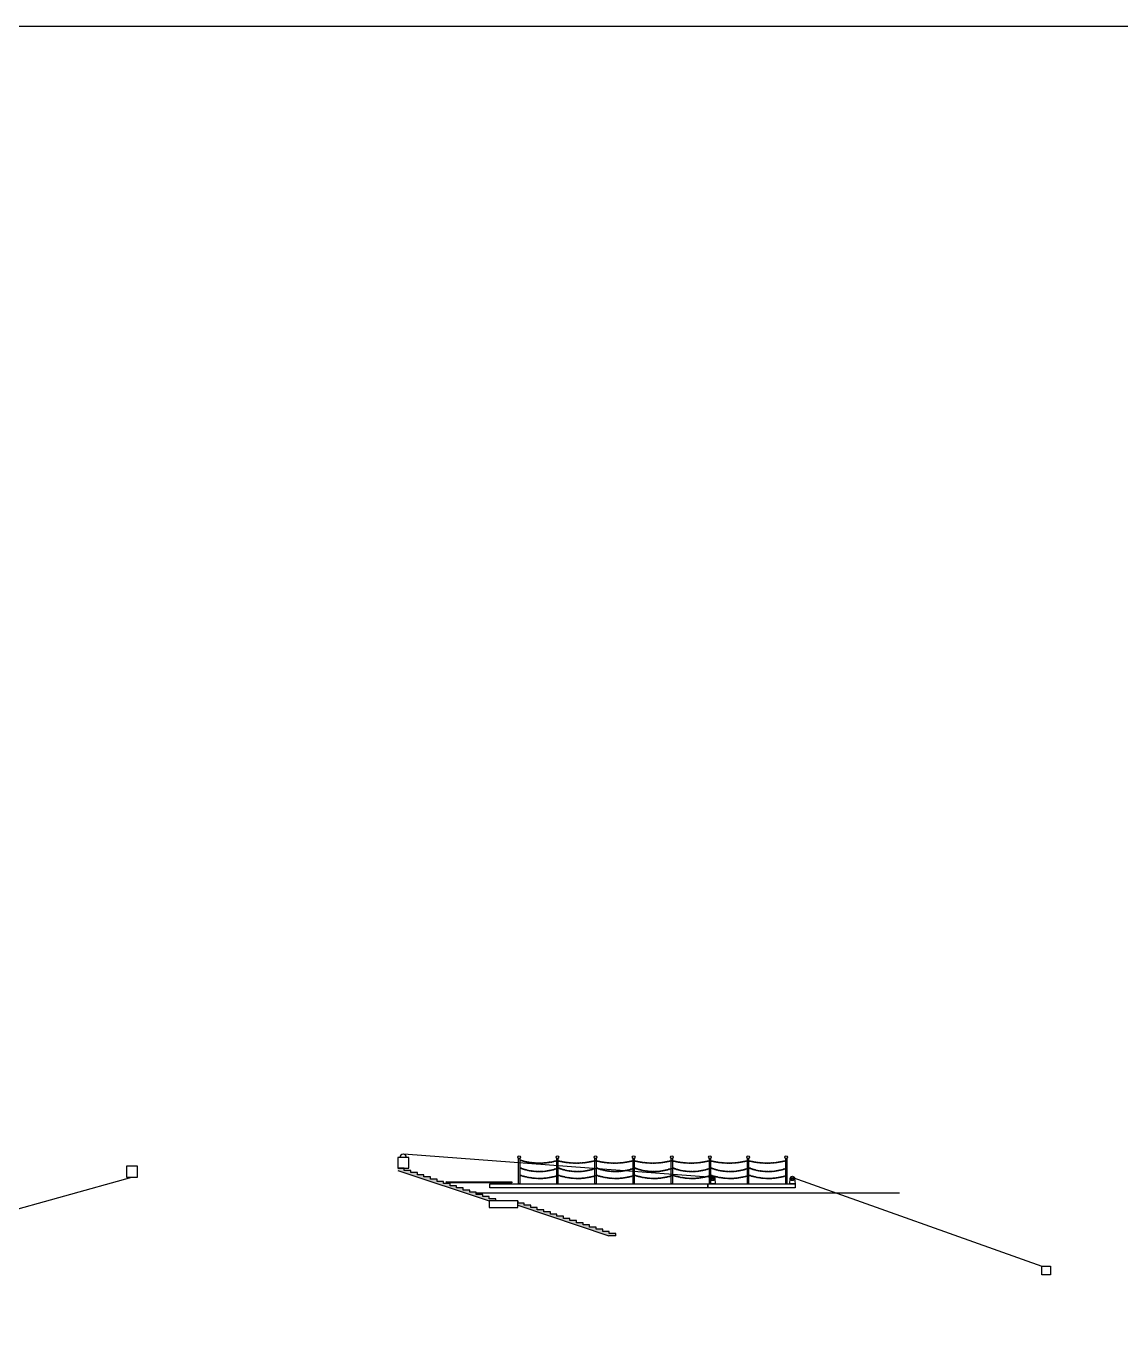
# Model space of a CAD drawing. Header units: millimetres. Extents: x 20612 to 343412, y -116527 to 156976.
# Drawn here: x 142275 to 192496, y -51401 to 8388 of the extents above; entities that cross this region are included whole.
import ezdxf

# ---------------------------------------------------------------- set-up
doc = ezdxf.new("R2010")
doc.units = ezdxf.units.MM
doc.header["$LTSCALE"] = 1000
for name, color, linetype in [('W-bridge approach引桥', 4, 'Continuous'), ('W-MOUNTING固定方式', 5, 'Continuous'), ('W-PLASTIC_RAILINGS塑木栏杆', 6, 'Continuous'), ('W-WOOD_FLOOR木地板', 30, 'Continuous')]:
    doc.layers.add(name, color=color, linetype=linetype)

# ---------------------------------------------------------------- blocks, each defined once
blk = doc.blocks.new('*U254')
blk.add_ellipse((61, 2), major_axis=(32.4, 2.7), ratio=0.48401)
blk = doc.blocks.new('*U255')
at = {"color": 0, "linetype": 'ByBlock', "lineweight": -2, "transparency": 16777216}
for p, rotation in [((164920, -43652), 342.3868018437025), ((164999, -43676), 343.9696232569075), ((165079, -43697), 345.5524446701127), ((165160, -43717), 347.1352660833179), ((165241, -43734), 348.718087496523), ((165322, -43749), 350.3009089097276), ((165404, -43762), 351.8837303229324), ((165486, -43773), 353.4665517361374), ((165568, -43781), 355.0493731493422), ((165651, -43787), 356.6321945625468), ((165733, -43791), 358.2150159757521), ((165816, -43792), 359.7978373889584), ((165899, -43791), 1.380658802161547), ((165982, -43788), 2.963480215366089), ((166064, -43783), 4.546301628570874), ((166147, -43775), 6.129123041775837), ((166229, -43765), 7.711944454981085), ((166311, -43753), 9.294765868186326), ((166392, -43738), 10.87758728139156), ((166473, -43721), 12.46040869459679), ((166554, -43702), 14.043230107802)]:
    blk.add_blockref('*U254', p, dxfattribs=dict(at, rotation=rotation))
blk = doc.blocks.new('*U243')
blk.add_ellipse((61, 2), major_axis=(32.4, 2.7), ratio=0.48401)
blk = doc.blocks.new('*U244')
at = {"color": 0, "linetype": 'ByBlock', "lineweight": -2, "transparency": 16777216}
for p, rotation in [((164920, -44008), 338.1623771704504), ((164998, -44038), 340.134872621933), ((165076, -44064), 342.1073680734157), ((165155, -44088), 344.0798635248986), ((165235, -44110), 346.0523589763813), ((165316, -44128), 348.0248544278639), ((165397, -44144), 349.9973498793468), ((165479, -44157), 351.9698453308294), ((165561, -44167), 353.942340782312), ((165643, -44174), 355.9148362337948), ((165726, -44179), 357.8873316852777), ((165809, -44181), 359.8598271367605), ((165891, -44179), 1.83232258824308), ((165974, -44175), 3.804818039725576), ((166056, -44168), 5.777313491208532), ((166139, -44159), 7.749808942691416), ((166220, -44146), 9.722304394174444), ((166302, -44131), 11.69479984565708), ((166382, -44112), 13.66729529713973), ((166463, -44092), 15.63979074862236), ((166542, -44068), 17.61228620010495)]:
    blk.add_blockref('*U243', p, dxfattribs=dict(at, rotation=rotation))
blk = doc.blocks.new('*U248')
blk.add_ellipse((61, 2), major_axis=(32.4, 2.7), ratio=0.48401)
blk = doc.blocks.new('*U253')
at = {"color": 0, "linetype": 'ByBlock', "lineweight": -2, "transparency": 16777216}
for p, rotation in [((164920, -44343), 340.8325963447396), ((164999, -44369), 342.559895919299), ((165078, -44393), 344.2871954938582), ((165158, -44414), 346.0144950684179), ((165239, -44433), 347.7417946429775), ((165320, -44449), 349.4690942175368), ((165401, -44463), 351.1963937920964), ((165483, -44475), 352.9236933666562), ((165566, -44483), 354.6509929412158), ((165648, -44490), 356.3782925157752), ((165731, -44494), 358.1055920903347), ((165814, -44495), 359.8328916648965), ((165896, -44494), 1.560191239453163), ((165979, -44491), 3.287490814012628), ((166061, -44485), 5.014790388571994), ((166144, -44476), 6.742089963131553), ((166226, -44466), 8.469389537690923), ((166308, -44452), 10.19668911225048), ((166389, -44436), 11.92398868680983), ((166469, -44418), 13.65128826136942), ((166550, -44397), 15.37858783592879)]:
    blk.add_blockref('*U248', p, dxfattribs=dict(at, rotation=rotation))
blk = doc.blocks.new('sdgdfghdrth')
h = blk.add_hatch()
h.set_pattern_fill('AR-CONC', color=256, scale=100)
h.set_pattern_definition([(50, (0, 0), (182.18467, -15.93909), [19.05, -209.55]), (355, (0, 0), (-35.24283, 191.05664), [15.24, -167.64]), (100.451, (15.18, -1.33), (146.9425, 175.11669), [16.19, -178.09]), (46.1842, (0, 50.8), (271.07904, -42.04233), [28.575, -314.325]), (96.6356, (22.6, 47.3), (237.40423, 247.42556), [24.285, -267.135]), (351.184, (0, 50.8), (237.4046, 247.4251), [22.86, -251.46]), (21, (25.4, 38.1), (151.61488, -102.26552), [19.05, -209.55]), (326, (25.4, 38.1), (61.80203, 184.18797), [15.24, -167.64]), (71.4514, (38.03, 29.58), (213.4165, 81.92286), [16.19, -178.09]), (37.5, (0, 0), (3.088603, 84.55504), [0, -165.608, 0, -170.18, 0, -168.275]), (7.5, (0, 0), (66.81966, 100.180575), [0, -97.028, 0, -161.798, 0, -64.135]), (327.5, (-56.64, 0), (135.590595, -5.728744), [0, -63.5, 0, -198.12, 0, -262.89]), (317.5, (-82.04, 0), (148.12918, 25.42649), [0, -82.55, 0, -131.572, 0, -186.69])])
h.paths.add_polyline_path([(141597, -21764), (141297, -21764), (141297, -21664), (140997, -21664), (140997, -21564), (140697, -21564), (140697, -21464), (140397, -21464), (140397, -21364), (140097, -21364), (140097, -21264), (139797, -21264), (139797, -21164), (139497, -21164), (139497, -21264), (143686, -22664), (143997, -22664), (143997, -22564), (143697, -22564), (143697, -22464), (143397, -22464), (143397, -22364), (143097, -22364), (143097, -22264), (142797, -22264), (142797, -22164), (142497, -22164), (142497, -22064), (142197, -22064), (142197, -21964), (141897, -21964), (141897, -21864), (141597, -21864)])
for points in [[(139797, -21264), (139797, -21164), (139497, -21164)], [(139497, -21264), (143686, -22664)], [(140097, -21364), (140097, -21264), (139797, -21264)], [(140397, -21464), (140397, -21364), (140097, -21364)], [(140697, -21564), (140697, -21464), (140397, -21464)], [(140997, -21664), (140997, -21564), (140697, -21564)], [(141297, -21764), (141297, -21664), (140997, -21664)], [(141597, -21864), (141597, -21764), (141297, -21764)], [(141897, -21964), (141897, -21864), (141597, -21864)], [(142197, -22064), (142197, -21964), (141897, -21964)], [(142497, -22164), (142497, -22064), (142197, -22064)], [(142797, -22264), (142797, -22164), (142497, -22164)], [(143097, -22364), (143097, -22264), (142797, -22264)], [(143397, -22464), (143397, -22364), (143097, -22364)], [(143697, -22564), (143697, -22464), (143397, -22464)], [(143997, -22664), (143997, -22564), (143697, -22564)]]:
    blk.add_lwpolyline(points)
blk = doc.blocks.new('*U241')
blk.add_ellipse((61, 2), major_axis=(32.4, 2.7), ratio=0.48401)
blk = doc.blocks.new('*U242')
at = {"color": 0, "linetype": 'ByBlock', "lineweight": -2, "transparency": 16777216}
for p, rotation in [((166670, -43686), 345.8366380346332), ((166751, -43705), 347.2051172902687), ((166832, -43723), 348.5735965459039), ((166913, -43738), 349.9420758015391), ((166995, -43752), 351.3105550571743), ((167076, -43763), 352.6790343128097), ((167159, -43773), 354.047513568445), ((167241, -43780), 355.4159928240804), ((167324, -43786), 356.7844720797161), ((167406, -43790), 358.1529513353514), ((167489, -43791), 359.5214305909872), ((167572, -43791), 0.8899098466216955), ((167655, -43789), 2.25838910225748), ((167737, -43784), 3.626868357892188), ((167820, -43778), 4.995347613527709), ((167902, -43770), 6.363826869163022), ((167984, -43760), 7.732306124798465), ((168066, -43748), 9.100785380434134), ((168148, -43734), 10.46926463606993), ((168229, -43718), 11.83774389170565), ((168310, -43700), 13.20622314734111)]:
    blk.add_blockref('*U241', p, dxfattribs=dict(at, rotation=rotation))
blk = doc.blocks.new('*U249')
blk.add_ellipse((61, 2), major_axis=(32.4, 2.7), ratio=0.48401)
blk = doc.blocks.new('*U250')
at = {"color": 0, "linetype": 'ByBlock', "lineweight": -2, "transparency": 16777216}
for p, rotation in [((166670, -44008), 338.1623771704504), ((166748, -44038), 340.1348726219331), ((166826, -44064), 342.1073680734159), ((166905, -44088), 344.0798635248986), ((166985, -44110), 346.0523589763811), ((167066, -44128), 348.0248544278638), ((167147, -44144), 349.9973498793464), ((167229, -44157), 351.9698453308292), ((167311, -44167), 353.942340782312), ((167393, -44174), 355.9148362337948), ((167476, -44179), 357.8873316852776), ((167559, -44181), 359.8598271367631), ((167641, -44179), 1.832322588242085), ((167724, -44175), 3.804818039724905), ((167806, -44168), 5.777313491207522), ((167889, -44159), 7.749808942690142), ((167970, -44146), 9.722304394172786), ((168052, -44131), 11.69479984565542), ((168132, -44112), 13.66729529713806), ((168213, -44092), 15.6397907486205), ((168292, -44068), 17.61228620010297)]:
    blk.add_blockref('*U249', p, dxfattribs=dict(at, rotation=rotation))
blk = doc.blocks.new('*U238')
blk.add_ellipse((61, 2), major_axis=(32.4, 2.7), ratio=0.48401)
blk = doc.blocks.new('*U240')
at = {"color": 0, "linetype": 'ByBlock', "lineweight": -2, "transparency": 16777216}
for p, rotation in [((166670, -44343), 340.8325963447396), ((166749, -44369), 342.5598959192985), ((166828, -44393), 344.2871954938574), ((166908, -44414), 346.0144950684166), ((166989, -44433), 347.741794642976), ((167070, -44449), 349.4690942175354), ((167151, -44463), 351.1963937920945), ((167233, -44475), 352.9236933666534), ((167316, -44483), 354.6509929412124), ((167398, -44490), 356.3782925157717), ((167481, -44494), 358.1055920903313), ((167564, -44495), 359.8328916648899), ((167646, -44494), 1.560191239449659), ((167729, -44491), 3.287490814008967), ((167811, -44485), 5.014790388568137), ((167894, -44476), 6.742089963127489), ((167976, -44466), 8.469389537686647), ((168058, -44452), 10.19668911224584), ((168139, -44436), 11.923988686805), ((168219, -44418), 13.65128826136394), ((168300, -44397), 15.3785878359231)]:
    blk.add_blockref('*U238', p, dxfattribs=dict(at, rotation=rotation))
blk = doc.blocks.new('*U262')
blk.add_ellipse((61, 2), major_axis=(32.4, 2.7), ratio=0.48401)
blk = doc.blocks.new('*U263')
at = {"color": 0, "linetype": 'ByBlock', "lineweight": -2, "transparency": 16777216}
for p, rotation in [((168420, -43686), 345.8366380346332), ((168501, -43705), 347.2051172902687), ((168582, -43723), 348.5735965459039), ((168663, -43738), 349.9420758015391), ((168745, -43752), 351.3105550571743), ((168826, -43763), 352.6790343128097), ((168909, -43773), 354.047513568445), ((168991, -43780), 355.4159928240804), ((169074, -43786), 356.7844720797161), ((169156, -43790), 358.1529513353514), ((169239, -43791), 359.5214305909872), ((169322, -43791), 0.8899098466216955), ((169405, -43789), 2.25838910225748), ((169487, -43784), 3.626868357892188), ((169570, -43778), 4.995347613527709), ((169652, -43770), 6.363826869163022), ((169734, -43760), 7.732306124798465), ((169816, -43748), 9.100785380434134), ((169898, -43734), 10.46926463606993), ((169979, -43718), 11.83774389170565), ((170060, -43700), 13.20622314734111)]:
    blk.add_blockref('*U262', p, dxfattribs=dict(at, rotation=rotation))
blk = doc.blocks.new('*U258')
blk.add_ellipse((61, 2), major_axis=(32.4, 2.7), ratio=0.48401)
blk = doc.blocks.new('*U259')
at = {"color": 0, "linetype": 'ByBlock', "lineweight": -2, "transparency": 16777216}
for p, rotation in [((168420, -44008), 338.1623771704504), ((168498, -44038), 340.1348726219331), ((168576, -44064), 342.1073680734159), ((168655, -44088), 344.0798635248986), ((168735, -44110), 346.0523589763811), ((168816, -44128), 348.0248544278638), ((168897, -44144), 349.9973498793464), ((168979, -44157), 351.9698453308292), ((169061, -44167), 353.942340782312), ((169143, -44174), 355.9148362337948), ((169226, -44179), 357.8873316852776), ((169309, -44181), 359.8598271367631), ((169391, -44179), 1.832322588242085), ((169474, -44175), 3.804818039724905), ((169556, -44168), 5.777313491207522), ((169639, -44159), 7.749808942690142), ((169720, -44146), 9.722304394172786), ((169802, -44131), 11.69479984565542), ((169882, -44112), 13.66729529713806), ((169963, -44092), 15.6397907486205), ((170042, -44068), 17.61228620010297)]:
    blk.add_blockref('*U258', p, dxfattribs=dict(at, rotation=rotation))
blk = doc.blocks.new('*U260')
blk.add_ellipse((61, 2), major_axis=(32.4, 2.7), ratio=0.48401)
blk = doc.blocks.new('*U261')
at = {"color": 0, "linetype": 'ByBlock', "lineweight": -2, "transparency": 16777216}
for p, rotation in [((168420, -44343), 340.8325963447396), ((168499, -44369), 342.5598959192985), ((168578, -44393), 344.2871954938574), ((168658, -44414), 346.0144950684166), ((168739, -44433), 347.741794642976), ((168820, -44449), 349.4690942175354), ((168901, -44463), 351.1963937920945), ((168983, -44475), 352.9236933666534), ((169066, -44483), 354.6509929412124), ((169148, -44490), 356.3782925157717), ((169231, -44494), 358.1055920903313), ((169314, -44495), 359.8328916648899), ((169396, -44494), 1.560191239449659), ((169479, -44491), 3.287490814008967), ((169561, -44485), 5.014790388568137), ((169644, -44476), 6.742089963127489), ((169726, -44466), 8.469389537686647), ((169808, -44452), 10.19668911224584), ((169889, -44436), 11.923988686805), ((169969, -44418), 13.65128826136394), ((170050, -44397), 15.3785878359231)]:
    blk.add_blockref('*U260', p, dxfattribs=dict(at, rotation=rotation))
blk = doc.blocks.new('*U267')
blk.add_ellipse((61, 2), major_axis=(32.4, 2.7), ratio=0.48401)
blk = doc.blocks.new('*U268')
at = {"color": 0, "linetype": 'ByBlock', "lineweight": -2, "transparency": 16777216}
for p, rotation in [((170170, -43686), 345.8366380346332), ((170251, -43705), 347.2051172902687), ((170332, -43723), 348.5735965459039), ((170413, -43738), 349.9420758015391), ((170495, -43752), 351.3105550571743), ((170576, -43763), 352.6790343128097), ((170659, -43773), 354.047513568445), ((170741, -43780), 355.4159928240804), ((170824, -43786), 356.7844720797161), ((170906, -43790), 358.1529513353514), ((170989, -43791), 359.5214305909872), ((171072, -43791), 0.8899098466216955), ((171155, -43789), 2.25838910225748), ((171237, -43784), 3.626868357892188), ((171320, -43778), 4.995347613527709), ((171402, -43770), 6.363826869163022), ((171484, -43760), 7.732306124798465), ((171566, -43748), 9.100785380434134), ((171648, -43734), 10.46926463606993), ((171729, -43718), 11.83774389170565), ((171810, -43700), 13.20622314734111)]:
    blk.add_blockref('*U267', p, dxfattribs=dict(at, rotation=rotation))
blk = doc.blocks.new('*U245')
blk.add_ellipse((61, 2), major_axis=(32.4, 2.7), ratio=0.48401)
blk = doc.blocks.new('*U246')
at = {"color": 0, "linetype": 'ByBlock', "lineweight": -2, "transparency": 16777216}
for p, rotation in [((170170, -44008), 338.1623771704504), ((170248, -44038), 340.1348726219331), ((170326, -44064), 342.1073680734159), ((170405, -44088), 344.0798635248986), ((170485, -44110), 346.0523589763811), ((170566, -44128), 348.0248544278638), ((170647, -44144), 349.9973498793464), ((170729, -44157), 351.9698453308292), ((170811, -44167), 353.942340782312), ((170893, -44174), 355.9148362337948), ((170976, -44179), 357.8873316852776), ((171059, -44181), 359.8598271367631), ((171141, -44179), 1.832322588242085), ((171224, -44175), 3.804818039724905), ((171306, -44168), 5.777313491207522), ((171389, -44159), 7.749808942690142), ((171470, -44146), 9.722304394172786), ((171552, -44131), 11.69479984565542), ((171632, -44112), 13.66729529713806), ((171713, -44092), 15.6397907486205), ((171792, -44068), 17.61228620010297)]:
    blk.add_blockref('*U245', p, dxfattribs=dict(at, rotation=rotation))
blk = doc.blocks.new('*U247')
blk.add_ellipse((61, 2), major_axis=(32.4, 2.7), ratio=0.48401)
blk = doc.blocks.new('*U266')
at = {"color": 0, "linetype": 'ByBlock', "lineweight": -2, "transparency": 16777216}
for p, rotation in [((170170, -44343), 340.8325963447396), ((170249, -44369), 342.5598959192985), ((170328, -44393), 344.2871954938574), ((170408, -44414), 346.0144950684166), ((170489, -44433), 347.741794642976), ((170570, -44449), 349.4690942175354), ((170651, -44463), 351.1963937920945), ((170733, -44475), 352.9236933666534), ((170816, -44483), 354.6509929412124), ((170898, -44490), 356.3782925157717), ((170981, -44494), 358.1055920903313), ((171064, -44495), 359.8328916648899), ((171146, -44494), 1.560191239449659), ((171229, -44491), 3.287490814008967), ((171311, -44485), 5.014790388568137), ((171394, -44476), 6.742089963127489), ((171476, -44466), 8.469389537686647), ((171558, -44452), 10.19668911224584), ((171639, -44436), 11.923988686805), ((171719, -44418), 13.65128826136394), ((171800, -44397), 15.3785878359231)]:
    blk.add_blockref('*U247', p, dxfattribs=dict(at, rotation=rotation))
blk = doc.blocks.new('*U256')
blk.add_ellipse((61, 2), major_axis=(32.4, 2.7), ratio=0.48401)
blk = doc.blocks.new('*U257')
at = {"color": 0, "linetype": 'ByBlock', "lineweight": -2, "transparency": 16777216}
for p, rotation in [((171920, -43686), 345.8366380346332), ((172001, -43705), 347.2051172902687), ((172082, -43723), 348.5735965459039), ((172163, -43738), 349.9420758015391), ((172245, -43752), 351.3105550571743), ((172326, -43763), 352.6790343128097), ((172409, -43773), 354.047513568445), ((172491, -43780), 355.4159928240804), ((172574, -43786), 356.7844720797161), ((172656, -43790), 358.1529513353514), ((172739, -43791), 359.5214305909872), ((172822, -43791), 0.8899098466216955), ((172905, -43789), 2.25838910225748), ((172987, -43784), 3.626868357892188), ((173070, -43778), 4.995347613527709), ((173152, -43770), 6.363826869163022), ((173234, -43760), 7.732306124798465), ((173316, -43748), 9.100785380434134), ((173398, -43734), 10.46926463606993), ((173479, -43718), 11.83774389170565), ((173560, -43700), 13.20622314734111)]:
    blk.add_blockref('*U256', p, dxfattribs=dict(at, rotation=rotation))
blk = doc.blocks.new('*U269')
blk.add_ellipse((61, 2), major_axis=(32.4, 2.7), ratio=0.48401)
blk = doc.blocks.new('*U270')
at = {"color": 0, "linetype": 'ByBlock', "lineweight": -2, "transparency": 16777216}
for p, rotation in [((171920, -44008), 338.1623771704504), ((171998, -44038), 340.1348726219331), ((172076, -44064), 342.1073680734159), ((172155, -44088), 344.0798635248986), ((172235, -44110), 346.0523589763811), ((172316, -44128), 348.0248544278638), ((172397, -44144), 349.9973498793464), ((172479, -44157), 351.9698453308292), ((172561, -44167), 353.942340782312), ((172643, -44174), 355.9148362337948), ((172726, -44179), 357.8873316852776), ((172809, -44181), 359.8598271367631), ((172891, -44179), 1.832322588242085), ((172974, -44175), 3.804818039724905), ((173056, -44168), 5.777313491207522), ((173139, -44159), 7.749808942690142), ((173220, -44146), 9.722304394172786), ((173302, -44131), 11.69479984565542), ((173382, -44112), 13.66729529713806), ((173463, -44092), 15.6397907486205), ((173542, -44068), 17.61228620010297)]:
    blk.add_blockref('*U269', p, dxfattribs=dict(at, rotation=rotation))
blk = doc.blocks.new('*U271')
blk.add_ellipse((61, 2), major_axis=(32.4, 2.7), ratio=0.48401)
blk = doc.blocks.new('*U272')
at = {"color": 0, "linetype": 'ByBlock', "lineweight": -2, "transparency": 16777216}
for p, rotation in [((171920, -44343), 340.8325963447396), ((171999, -44369), 342.5598959192985), ((172078, -44393), 344.2871954938574), ((172158, -44414), 346.0144950684166), ((172239, -44433), 347.741794642976), ((172320, -44449), 349.4690942175354), ((172401, -44463), 351.1963937920945), ((172483, -44475), 352.9236933666534), ((172566, -44483), 354.6509929412124), ((172648, -44490), 356.3782925157717), ((172731, -44494), 358.1055920903313), ((172814, -44495), 359.8328916648899), ((172896, -44494), 1.560191239449659), ((172979, -44491), 3.287490814008967), ((173061, -44485), 5.014790388568137), ((173144, -44476), 6.742089963127489), ((173226, -44466), 8.469389537686647), ((173308, -44452), 10.19668911224584), ((173389, -44436), 11.923988686805), ((173469, -44418), 13.65128826136394), ((173550, -44397), 15.3785878359231)]:
    blk.add_blockref('*U271', p, dxfattribs=dict(at, rotation=rotation))
blk = doc.blocks.new('*U264')
blk.add_ellipse((61, 2), major_axis=(32.4, 2.7), ratio=0.48401)
blk = doc.blocks.new('*U265')
at = {"color": 0, "linetype": 'ByBlock', "lineweight": -2, "transparency": 16777216}
for p, rotation in [((173670, -43686), 345.8366380346332), ((173751, -43705), 347.2051172902687), ((173832, -43723), 348.5735965459039), ((173913, -43738), 349.9420758015391), ((173995, -43752), 351.3105550571743), ((174076, -43763), 352.6790343128097), ((174159, -43773), 354.047513568445), ((174241, -43780), 355.4159928240804), ((174324, -43786), 356.7844720797161), ((174406, -43790), 358.1529513353514), ((174489, -43791), 359.5214305909872), ((174572, -43791), 0.8899098466216955), ((174655, -43789), 2.25838910225748), ((174737, -43784), 3.626868357892188), ((174820, -43778), 4.995347613527709), ((174902, -43770), 6.363826869163022), ((174984, -43760), 7.732306124798465), ((175066, -43748), 9.100785380434134), ((175148, -43734), 10.46926463606993), ((175229, -43718), 11.83774389170565), ((175310, -43700), 13.20622314734111)]:
    blk.add_blockref('*U264', p, dxfattribs=dict(at, rotation=rotation))
blk = doc.blocks.new('*U281')
blk.add_ellipse((61, 2), major_axis=(32.4, 2.7), ratio=0.48401)
blk = doc.blocks.new('*U282')
at = {"color": 0, "linetype": 'ByBlock', "lineweight": -2, "transparency": 16777216}
for p, rotation in [((173670, -44008), 338.1623771704504), ((173748, -44038), 340.1348726219331), ((173826, -44064), 342.1073680734159), ((173905, -44088), 344.0798635248986), ((173985, -44110), 346.0523589763811), ((174066, -44128), 348.0248544278638), ((174147, -44144), 349.9973498793464), ((174229, -44157), 351.9698453308292), ((174311, -44167), 353.942340782312), ((174393, -44174), 355.9148362337948), ((174476, -44179), 357.8873316852776), ((174559, -44181), 359.8598271367631), ((174641, -44179), 1.832322588242085), ((174724, -44175), 3.804818039724905), ((174806, -44168), 5.777313491207522), ((174889, -44159), 7.749808942690142), ((174970, -44146), 9.722304394172786), ((175052, -44131), 11.69479984565542), ((175132, -44112), 13.66729529713806), ((175213, -44092), 15.6397907486205), ((175292, -44068), 17.61228620010297)]:
    blk.add_blockref('*U281', p, dxfattribs=dict(at, rotation=rotation))
blk = doc.blocks.new('*U279')
blk.add_ellipse((61, 2), major_axis=(32.4, 2.7), ratio=0.48401)
blk = doc.blocks.new('*U280')
at = {"color": 0, "linetype": 'ByBlock', "lineweight": -2, "transparency": 16777216}
for p, rotation in [((173670, -44343), 340.8325963447396), ((173749, -44369), 342.5598959192985), ((173828, -44393), 344.2871954938574), ((173908, -44414), 346.0144950684166), ((173989, -44433), 347.741794642976), ((174070, -44449), 349.4690942175354), ((174151, -44463), 351.1963937920945), ((174233, -44475), 352.9236933666534), ((174316, -44483), 354.6509929412124), ((174398, -44490), 356.3782925157717), ((174481, -44494), 358.1055920903313), ((174564, -44495), 359.8328916648899), ((174646, -44494), 1.560191239449659), ((174729, -44491), 3.287490814008967), ((174811, -44485), 5.014790388568137), ((174894, -44476), 6.742089963127489), ((174976, -44466), 8.469389537686647), ((175058, -44452), 10.19668911224584), ((175139, -44436), 11.923988686805), ((175219, -44418), 13.65128826136394), ((175300, -44397), 15.3785878359231)]:
    blk.add_blockref('*U279', p, dxfattribs=dict(at, rotation=rotation))
blk = doc.blocks.new('*U275')
blk.add_ellipse((61, 2), major_axis=(32.4, 2.7), ratio=0.48401)
blk = doc.blocks.new('*U276')
at = {"color": 0, "linetype": 'ByBlock', "lineweight": -2, "transparency": 16777216}
for p, rotation in [((175420, -43686), 345.8366380346332), ((175501, -43705), 347.2051172902687), ((175582, -43723), 348.5735965459039), ((175663, -43738), 349.9420758015391), ((175745, -43752), 351.3105550571743), ((175826, -43763), 352.6790343128097), ((175909, -43773), 354.047513568445), ((175991, -43780), 355.4159928240804), ((176074, -43786), 356.7844720797161), ((176156, -43790), 358.1529513353514), ((176239, -43791), 359.5214305909872), ((176322, -43791), 0.8899098466216955), ((176405, -43789), 2.25838910225748), ((176487, -43784), 3.626868357892188), ((176570, -43778), 4.995347613527709), ((176652, -43770), 6.363826869163022), ((176734, -43760), 7.732306124798465), ((176816, -43748), 9.100785380434134), ((176898, -43734), 10.46926463606993), ((176979, -43718), 11.83774389170565), ((177060, -43700), 13.20622314734111)]:
    blk.add_blockref('*U275', p, dxfattribs=dict(at, rotation=rotation))
blk = doc.blocks.new('*U277')
blk.add_ellipse((61, 2), major_axis=(32.4, 2.7), ratio=0.48401)
blk = doc.blocks.new('*U278')
at = {"color": 0, "linetype": 'ByBlock', "lineweight": -2, "transparency": 16777216}
for p, rotation in [((175420, -44008), 338.1623771704504), ((175498, -44038), 340.1348726219331), ((175576, -44064), 342.1073680734159), ((175655, -44088), 344.0798635248986), ((175735, -44110), 346.0523589763811), ((175816, -44128), 348.0248544278638), ((175897, -44144), 349.9973498793464), ((175979, -44157), 351.9698453308292), ((176061, -44167), 353.942340782312), ((176143, -44174), 355.9148362337948), ((176226, -44179), 357.8873316852776), ((176309, -44181), 359.8598271367631), ((176391, -44179), 1.832322588242085), ((176474, -44175), 3.804818039724905), ((176556, -44168), 5.777313491207522), ((176639, -44159), 7.749808942690142), ((176720, -44146), 9.722304394172786), ((176802, -44131), 11.69479984565542), ((176882, -44112), 13.66729529713806), ((176963, -44092), 15.6397907486205), ((177042, -44068), 17.61228620010297)]:
    blk.add_blockref('*U277', p, dxfattribs=dict(at, rotation=rotation))
blk = doc.blocks.new('*U273')
blk.add_ellipse((61, 2), major_axis=(32.4, 2.7), ratio=0.48401)
blk = doc.blocks.new('*U274')
at = {"color": 0, "linetype": 'ByBlock', "lineweight": -2, "transparency": 16777216}
for p, rotation in [((175420, -44343), 340.8325963447396), ((175499, -44369), 342.5598959192985), ((175578, -44393), 344.2871954938574), ((175658, -44414), 346.0144950684166), ((175739, -44433), 347.741794642976), ((175820, -44449), 349.4690942175354), ((175901, -44463), 351.1963937920945), ((175983, -44475), 352.9236933666534), ((176066, -44483), 354.6509929412124), ((176148, -44490), 356.3782925157717), ((176231, -44494), 358.1055920903313), ((176314, -44495), 359.8328916648899), ((176396, -44494), 1.560191239449659), ((176479, -44491), 3.287490814008967), ((176561, -44485), 5.014790388568137), ((176644, -44476), 6.742089963127489), ((176726, -44466), 8.469389537686647), ((176808, -44452), 10.19668911224584), ((176889, -44436), 11.923988686805), ((176969, -44418), 13.65128826136394), ((177050, -44397), 15.3785878359231)]:
    blk.add_blockref('*U273', p, dxfattribs=dict(at, rotation=rotation))

msp = doc.modelspace()

# ---------------------------------------------------------------- linework, layer by layer
msp.add_line((134183.3, -48042.3), (147129.1, -44433.1))
for points in [[(56871.2, 8388), (343411.7, 8388), (343411.7, -116527.4), (56871.2, -116527.4)], [(159325, -44027.6), (159825, -44027.6), (159825, -43527.6), (159325, -43527.6)], [(146879.1, -44433.1), (147379.1, -44433.1), (147379.1, -43933.1), (146879.1, -43933.1)], [(164825, -45527.6), (163513.9, -45527.6), (163513.9, -45827.6), (164825, -45827.6)]]:
    msp.add_lwpolyline(points, close=True)
for points in [[(164920.2, -43651.6, 0.1448685), (166620.2, -43685, 1.1701056)], [(164920.2, -44008.1, 0.1827266), (166620.2, -44041.5, 1.1701056)], [(166670.2, -43686.1, 0.1245552), (168370.2, -43685, 1.1701056)], [(166670.2, -44008.1, 0.1827266), (168370.2, -44041.5, 1.1701056)], [(168420.2, -43686.1, 0.1245552), (170120.2, -43685, 1.1701056)], [(168420.2, -44008.1, 0.1827266), (170120.2, -44041.5, 1.1701056)], [(170170.2, -43686.1, 0.1245552), (171870.2, -43685, 1.1701056)], [(170170.2, -44008.1, 0.1827266), (171870.2, -44041.5, 1.1701056)], [(171920.2, -43686.1, 0.1245552), (173620.2, -43685, 1.1701056)], [(171920.2, -44008.1, 0.1827266), (173620.2, -44041.5, 1.1701056)], [(173670.2, -43686.1, 0.1245552), (175370.2, -43685, 1.1701056)], [(173670.2, -44008.1, 0.1827266), (175370.2, -44041.5, 1.1701056)], [(175420.2, -43686.1, 0.1245552), (177120.2, -43685, 1.1701056)], [(175420.2, -44008.1, 0.1827266), (177120.2, -44041.5, 1.1701056)], [(164920.2, -44343.3, 0.1587442), (166620.2, -44376.7, 1.1701056)], [(166670.2, -44343.3, 0.1587442), (168370.2, -44376.7, 1.1701056)], [(168420.2, -44343.3, 0.1587442), (170120.2, -44376.7, 1.1701056)], [(170170.2, -44343.3, 0.1587442), (171870.2, -44376.7, 1.1701056)], [(171920.2, -44343.3, 0.1587442), (173620.2, -44376.7, 1.1701056)], [(173670.2, -44343.3, 0.1587442), (175370.2, -44376.7, 1.1701056)], [(175420.2, -44343.3, 0.1587442), (177120.2, -44376.7, 1.1701056)]]:
    msp.add_lwpolyline(points, format="xyb")
for points in [[(182343.6, -45172.7), (162934.6, -45172.7)], [(164825, -45527.6), (164825, -45627.6)], [(169325, -47127.6), (169013.9, -47127.6)]]:
    msp.add_lwpolyline(points)
at = {"color": 6}
for centre in [(164895.2, -43523), (166645.2, -43523), (168395.2, -43523), (170145.2, -43523), (171895.2, -43523), (173645.2, -43523), (175395.2, -43523), (177145.2, -43523)]:
    msp.add_circle(centre, 61.9, dxfattribs=at)
msp.add_arc((159575, -43527.6), 150, 0, 180)
at = {"layer": 'W-bridge approach引桥'}
msp.add_lwpolyline([(164553.4, -44699.7), (161553.4, -44689.1), (161553.6, -44639.1), (164553.5, -44649.7)], close=True, dxfattribs=at)
at = {"layer": 'W-MOUNTING固定方式'}
for p, q in [((173770.4, -44444.9), (159597.6, -43379.3)), ((177444.6, -44447.8), (188868, -48524))]:
    msp.add_line(p, q, dxfattribs=at)
msp.add_lwpolyline([(188868, -48524), (189268, -48524), (189268, -48924), (188868, -48924)], close=True, dxfattribs=at)
at = {"layer": 'W-PLASTIC_RAILINGS塑木栏杆'}
for points in [[(164870.2, -43584.9), (164920.2, -43584.9), (164920.2, -44734.9), (164870.2, -44734.9)], [(166620.2, -43584.9), (166670.2, -43584.9), (166670.2, -44734.9), (166620.2, -44734.9)], [(168370.2, -43584.9), (168420.2, -43584.9), (168420.2, -44734.9), (168370.2, -44734.9)], [(170120.2, -43584.9), (170170.2, -43584.9), (170170.2, -44734.9), (170120.2, -44734.9)], [(171870.2, -43584.9), (171920.2, -43584.9), (171920.2, -44734.9), (171870.2, -44734.9)], [(173620.2, -43584.9), (173670.2, -43584.9), (173670.2, -44734.9), (173620.2, -44734.9)], [(175370.2, -43584.9), (175420.2, -43584.9), (175420.2, -44734.9), (175370.2, -44734.9)], [(177120.2, -43584.9), (177170.2, -43584.9), (177170.2, -44734.9), (177120.2, -44734.9)]]:
    msp.add_lwpolyline(points, close=True, dxfattribs=at)
at = {"layer": 'W-WOOD_FLOOR木地板'}
for points in [[(173547.8, -44921.7), (163547.8, -44921.7), (163547.8, -44734.9), (173547.8, -44734.9)], [(173547.8, -44734.9), (177547.8, -44734.9), (177547.8, -44921.7), (173547.8, -44921.7)], [(173670.4, -44494.9), (173870.4, -44494.9), (173890.4, -44734.9), (173650.4, -44734.9)], [(177327.8, -44494.9), (177527.8, -44494.9), (177547.8, -44734.9), (177307.8, -44734.9)]]:
    msp.add_lwpolyline(points, close=True, dxfattribs=at)
for centre, radius in [((173770.4, -44494.9), 100), ((173770.4, -44494.9), 50), ((177427.8, -44494.9), 100), ((177427.8, -44494.9), 50)]:
    msp.add_circle(centre, radius, dxfattribs=at)

# ---------------------------------------------------------------- block references
for name, p in [('*U255', (0, 0)), ('sdgdfghdrth', (19827.9, -22864)), ('*U244', (0, 0)), ('*U250', (0, 0)), ('*U242', (0, 0)), ('*U259', (0, 0)), ('*U263', (0, 0)), ('*U246', (0, 0)), ('*U268', (0, 0)), ('*U270', (0, 0)), ('*U257', (0, 0)), ('*U282', (0, 0)), ('*U265', (0, 0)), ('*U278', (0, 0)), ('*U276', (0, 0)), ('*U253', (0, 0)), ('*U240', (0, 0)), ('*U261', (0, 0)), ('*U266', (0, 0)), ('*U272', (0, 0)), ('*U280', (0, 0)), ('*U274', (0, 0)), ('sdgdfghdrth', (25327.9, -24464))]:
    msp.add_blockref(name, p)

doc.saveas('drawing.dxf')
